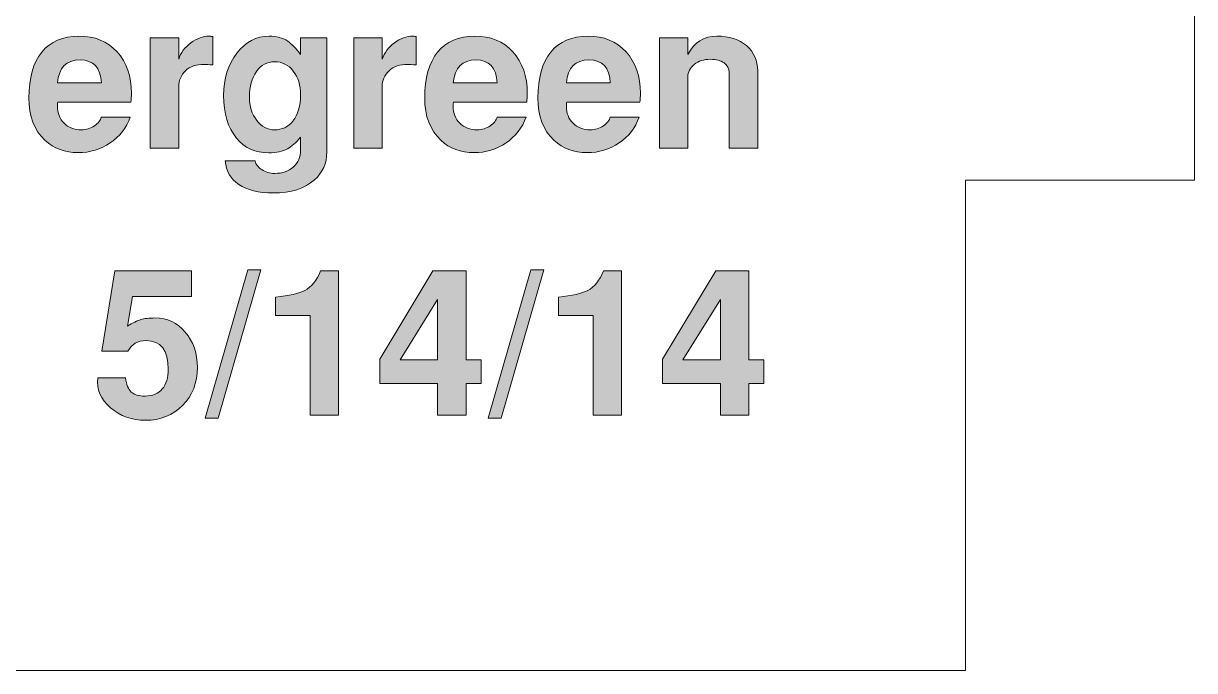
# Model space of a CAD drawing. Header units: inches. Extents: x 0.66 to 6.95, y -3.12 to -1.06.
# Drawn here: x 5.993 to 6.952, y -3.124 to -2.593 of the extents above; entities that cross this region are included whole.
import ezdxf

# ---------------------------------------------------------------- set-up
doc = ezdxf.new("R2010")
doc.units = ezdxf.units.IN
doc.header["$MEASUREMENT"] = 0
doc.layers.add('Layer 1', color=7, linetype='Continuous')

# ---------------------------------------------------------------- blocks, each defined once
blk = doc.blocks.new('block 6')
at = {"layer": 'Layer 1', "color": 7, "lineweight": 5, "true_color": 0xffffff}
for points in [[(6.76495, -3.12363), (6.71105, -3.12363), (4.03054, -3.12363), (3.95247, -3.12363), (3.95247, -3.1083), (3.95247, -1.06372), (4.0137, -1.06372), (6.95247, -1.06372)], [(6.95247, -2.72173), (6.95247, -2.40272)], [(6.76497, -2.7192), (6.76497, -2.7192)], [(6.76497, -2.72173), (6.76497, -3.12373)], [(6.95247, -2.72173), (6.76497, -2.72173)], [(6.95247, -2.7192), (6.95247, -2.7192)]]:
    blk.add_lwpolyline(points, dxfattribs=at)
blk = doc.blocks.new('block 15')
at = {"layer": 'Layer 1', "true_color": 0xed1f24}
h = blk.add_hatch(color=240, dxfattribs=at)
h.dxf.hatch_style = 2
edge = h.paths.add_edge_path()
edge.add_spline(control_points=[(6.08182, -2.65065), (6.08182, -2.65332), (6.08165, -2.65571), (6.08132, -2.65782), (6.08132, -2.65782), (6.02148, -2.65782), (6.02148, -2.65782), (6.02126, -2.65849), (6.02115, -2.65954), (6.02115, -2.66098), (6.02115, -2.66688), (6.02297, -2.67162), (6.0266, -2.67523), (6.03023, -2.67885), (6.03497, -2.68065), (6.04081, -2.68065), (6.04466, -2.68065), (6.04823, -2.67955), (6.05153, -2.67732), (6.05451, -2.67521), (6.05638, -2.67282), (6.05715, -2.67015), (6.05715, -2.67015), (6.08082, -2.67015), (6.08082, -2.67015), (6.0777, -2.67893), (6.07223, -2.68599), (6.0644, -2.69132), (6.05657, -2.69665), (6.04782, -2.69932), (6.03815, -2.69932), (6.02737, -2.69932), (6.01832, -2.69593), (6.01099, -2.68915), (6.0022, -2.68104), (5.99782, -2.66943), (5.99782, -2.65432), (5.99782, -2.6381), (6.00134, -2.62562), (6.0084, -2.6169), (6.01546, -2.60818), (6.02559, -2.60382), (6.03882, -2.60382), (6.0517, -2.60382), (6.06209, -2.60813), (6.06999, -2.61673), (6.07787, -2.62535), (6.08182, -2.63665), (6.08182, -2.65065)], knot_values=[0, 0, 0, 0, 1, 1, 1, 2, 2, 2, 3, 3, 3, 4, 4, 4, 5, 5, 5, 6, 6, 6, 7, 7, 7, 8, 8, 8, 9, 9, 9, 10, 10, 10, 11, 11, 11, 12, 12, 12, 13, 13, 13, 14, 14, 14, 15, 15, 15, 16, 16, 16, 16], degree=3, periodic=1)
edge = h.paths.add_edge_path()
edge.add_spline(control_points=[(6.05715, -2.64215), (6.05648, -2.6296), (6.05065, -2.62332), (6.03966, -2.62332), (6.02855, -2.62332), (6.02239, -2.6296), (6.02115, -2.64215), (6.02115, -2.64215), (6.05715, -2.64215), (6.05715, -2.64215)], knot_values=[0, 0, 0, 0, 1, 1, 1, 2, 2, 2, 3, 3, 3, 3], degree=3, periodic=1)
h = blk.add_hatch(color=240, dxfattribs=at)
h.dxf.hatch_style = 2
edge = h.paths.add_edge_path()
edge.add_spline(control_points=[(6.14832, -2.62748), (6.1452, -2.62715), (6.14292, -2.62699), (6.14149, -2.62699), (6.13493, -2.62699), (6.12979, -2.62874), (6.12606, -2.63224), (6.12234, -2.63574), (6.12048, -2.64015), (6.12048, -2.64549), (6.12048, -2.64549), (6.12048, -2.69565), (6.12048, -2.69565), (6.12048, -2.69565), (6.09715, -2.69565), (6.09715, -2.69565), (6.09715, -2.69565), (6.09715, -2.60532), (6.09715, -2.60532), (6.09715, -2.60532), (6.12048, -2.60532), (6.12048, -2.60532), (6.12048, -2.60532), (6.12048, -2.62282), (6.12048, -2.62282), (6.12215, -2.61749), (6.12548, -2.61298), (6.13048, -2.60932), (6.13548, -2.60565), (6.14048, -2.60382), (6.14548, -2.60382), (6.14604, -2.60382), (6.14699, -2.60393), (6.14832, -2.60415), (6.14832, -2.60415), (6.14832, -2.62748), (6.14832, -2.62748)], knot_values=[0, 0, 0, 0, 1, 1, 1, 2, 2, 2, 3, 3, 3, 4, 4, 4, 5, 5, 5, 6, 6, 6, 7, 7, 7, 8, 8, 8, 9, 9, 9, 10, 10, 10, 11, 11, 11, 12, 12, 12, 12], degree=3, periodic=1)
h = blk.add_hatch(color=240, dxfattribs=at)
h.dxf.hatch_style = 2
edge = h.paths.add_edge_path()
edge.add_spline(control_points=[(6.24181, -2.69899), (6.24181, -2.70799), (6.23842, -2.71554), (6.23165, -2.72165), (6.22376, -2.72876), (6.21248, -2.73232), (6.19781, -2.73232), (6.18593, -2.73232), (6.17657, -2.73001), (6.16973, -2.7254), (6.1629, -2.72079), (6.15921, -2.71438), (6.15865, -2.70615), (6.15865, -2.70615), (6.18311, -2.70615), (6.18311, -2.70615), (6.18368, -2.70882), (6.18546, -2.71117), (6.18848, -2.71324), (6.19149, -2.71529), (6.19507, -2.71632), (6.1992, -2.71632), (6.20546, -2.71632), (6.21054, -2.71457), (6.21445, -2.71107), (6.21836, -2.70757), (6.22032, -2.70293), (6.22032, -2.69715), (6.22032, -2.69115), (6.22026, -2.68765), (6.22015, -2.68665), (6.21646, -2.69121), (6.21294, -2.69438), (6.20959, -2.69615), (6.20557, -2.69837), (6.20049, -2.69948), (6.19434, -2.69948), (6.18317, -2.69948), (6.17429, -2.69543), (6.1677, -2.68732), (6.16077, -2.67887), (6.15731, -2.66726), (6.15731, -2.65249), (6.15731, -2.63871), (6.16089, -2.62715), (6.16804, -2.61782), (6.17519, -2.60849), (6.18401, -2.60382), (6.19451, -2.60382), (6.20043, -2.60382), (6.20552, -2.60521), (6.20976, -2.60798), (6.21288, -2.61009), (6.2164, -2.61371), (6.22032, -2.61882), (6.22032, -2.61882), (6.22032, -2.60532), (6.22032, -2.60532), (6.22032, -2.60532), (6.24181, -2.60532), (6.24181, -2.60532), (6.24181, -2.60532), (6.24181, -2.69899), (6.24181, -2.69899)], knot_values=[0, 0, 0, 0, 1, 1, 1, 2, 2, 2, 3, 3, 3, 4, 4, 4, 5, 5, 5, 6, 6, 6, 7, 7, 7, 8, 8, 8, 9, 9, 9, 10, 10, 10, 11, 11, 11, 12, 12, 12, 13, 13, 13, 14, 14, 14, 15, 15, 15, 16, 16, 16, 17, 17, 17, 18, 18, 18, 19, 19, 19, 20, 20, 20, 21, 21, 21, 21], degree=3, periodic=1)
edge = h.paths.add_edge_path()
edge.add_spline(control_points=[(6.22032, -2.65182), (6.22032, -2.64404), (6.21832, -2.63759), (6.21431, -2.63249), (6.21031, -2.62737), (6.20526, -2.62482), (6.19915, -2.62482), (6.19293, -2.62482), (6.18793, -2.62752), (6.18415, -2.6329), (6.18037, -2.63829), (6.17848, -2.64521), (6.17848, -2.65365), (6.17848, -2.66132), (6.18045, -2.66774), (6.1844, -2.6729), (6.18834, -2.67807), (6.19315, -2.68065), (6.19882, -2.68065), (6.20504, -2.68065), (6.21009, -2.67826), (6.21398, -2.67348), (6.2182, -2.66826), (6.22032, -2.66104), (6.22032, -2.65182)], knot_values=[0, 0, 0, 0, 1, 1, 1, 2, 2, 2, 3, 3, 3, 4, 4, 4, 5, 5, 5, 6, 6, 6, 7, 7, 7, 8, 8, 8, 8], degree=3, periodic=1)
h = blk.add_hatch(color=240, dxfattribs=at)
h.dxf.hatch_style = 2
edge = h.paths.add_edge_path()
edge.add_spline(control_points=[(6.31498, -2.62748), (6.31187, -2.62715), (6.30959, -2.62699), (6.30815, -2.62699), (6.3016, -2.62699), (6.29645, -2.62874), (6.29273, -2.63224), (6.28901, -2.63574), (6.28715, -2.64015), (6.28715, -2.64549), (6.28715, -2.64549), (6.28715, -2.69565), (6.28715, -2.69565), (6.28715, -2.69565), (6.26381, -2.69565), (6.26381, -2.69565), (6.26381, -2.69565), (6.26381, -2.60532), (6.26381, -2.60532), (6.26381, -2.60532), (6.28715, -2.60532), (6.28715, -2.60532), (6.28715, -2.60532), (6.28715, -2.62282), (6.28715, -2.62282), (6.28882, -2.61749), (6.29215, -2.61298), (6.29715, -2.60932), (6.30215, -2.60565), (6.30715, -2.60382), (6.31215, -2.60382), (6.3127, -2.60382), (6.31365, -2.60393), (6.31498, -2.60415), (6.31498, -2.60415), (6.31498, -2.62748), (6.31498, -2.62748)], knot_values=[0, 0, 0, 0, 1, 1, 1, 2, 2, 2, 3, 3, 3, 4, 4, 4, 5, 5, 5, 6, 6, 6, 7, 7, 7, 8, 8, 8, 9, 9, 9, 10, 10, 10, 11, 11, 11, 12, 12, 12, 12], degree=3, periodic=1)
h = blk.add_hatch(color=240, dxfattribs=at)
h.dxf.hatch_style = 2
edge = h.paths.add_edge_path()
edge.add_spline(control_points=[(6.40599, -2.65065), (6.40599, -2.65332), (6.40582, -2.65571), (6.40548, -2.65782), (6.40548, -2.65782), (6.34565, -2.65782), (6.34565, -2.65782), (6.34543, -2.65849), (6.34532, -2.65954), (6.34532, -2.66098), (6.34532, -2.66688), (6.34713, -2.67162), (6.35076, -2.67523), (6.3544, -2.67885), (6.35913, -2.68065), (6.36497, -2.68065), (6.36882, -2.68065), (6.3724, -2.67955), (6.3757, -2.67732), (6.37868, -2.67521), (6.38055, -2.67282), (6.38131, -2.67015), (6.38131, -2.67015), (6.40498, -2.67015), (6.40498, -2.67015), (6.40187, -2.67893), (6.3964, -2.68599), (6.38856, -2.69132), (6.38073, -2.69665), (6.37198, -2.69932), (6.36232, -2.69932), (6.35154, -2.69932), (6.34248, -2.69593), (6.33515, -2.68915), (6.32637, -2.68104), (6.32198, -2.66943), (6.32198, -2.65432), (6.32198, -2.6381), (6.32551, -2.62562), (6.33257, -2.6169), (6.33962, -2.60818), (6.34976, -2.60382), (6.36298, -2.60382), (6.37587, -2.60382), (6.38626, -2.60813), (6.39415, -2.61673), (6.40204, -2.62535), (6.40599, -2.63665), (6.40599, -2.65065)], knot_values=[0, 0, 0, 0, 1, 1, 1, 2, 2, 2, 3, 3, 3, 4, 4, 4, 5, 5, 5, 6, 6, 6, 7, 7, 7, 8, 8, 8, 9, 9, 9, 10, 10, 10, 11, 11, 11, 12, 12, 12, 13, 13, 13, 14, 14, 14, 15, 15, 15, 16, 16, 16, 16], degree=3, periodic=1)
edge = h.paths.add_edge_path()
edge.add_spline(control_points=[(6.38131, -2.64215), (6.38064, -2.6296), (6.37481, -2.62332), (6.36382, -2.62332), (6.35272, -2.62332), (6.34655, -2.6296), (6.34532, -2.64215), (6.34532, -2.64215), (6.38131, -2.64215), (6.38131, -2.64215)], knot_values=[0, 0, 0, 0, 1, 1, 1, 2, 2, 2, 3, 3, 3, 3], degree=3, periodic=1)
h = blk.add_hatch(color=240, dxfattribs=at)
h.dxf.hatch_style = 2
edge = h.paths.add_edge_path()
edge.add_spline(control_points=[(6.49865, -2.65065), (6.49865, -2.65332), (6.49848, -2.65571), (6.49815, -2.65782), (6.49815, -2.65782), (6.43831, -2.65782), (6.43831, -2.65782), (6.43809, -2.65849), (6.43798, -2.65954), (6.43798, -2.66098), (6.43798, -2.66688), (6.4398, -2.67162), (6.44343, -2.67523), (6.44706, -2.67885), (6.4518, -2.68065), (6.45763, -2.68065), (6.46149, -2.68065), (6.46506, -2.67955), (6.46836, -2.67732), (6.47134, -2.67521), (6.47321, -2.67282), (6.47398, -2.67015), (6.47398, -2.67015), (6.49765, -2.67015), (6.49765, -2.67015), (6.49453, -2.67893), (6.48906, -2.68599), (6.48123, -2.69132), (6.4734, -2.69665), (6.46465, -2.69932), (6.45498, -2.69932), (6.4442, -2.69932), (6.43515, -2.69593), (6.42782, -2.68915), (6.41903, -2.68104), (6.41465, -2.66943), (6.41465, -2.65432), (6.41465, -2.6381), (6.41817, -2.62562), (6.42523, -2.6169), (6.43228, -2.60818), (6.44242, -2.60382), (6.45565, -2.60382), (6.46853, -2.60382), (6.47892, -2.60813), (6.48682, -2.61673), (6.4947, -2.62535), (6.49865, -2.63665), (6.49865, -2.65065)], knot_values=[0, 0, 0, 0, 1, 1, 1, 2, 2, 2, 3, 3, 3, 4, 4, 4, 5, 5, 5, 6, 6, 6, 7, 7, 7, 8, 8, 8, 9, 9, 9, 10, 10, 10, 11, 11, 11, 12, 12, 12, 13, 13, 13, 14, 14, 14, 15, 15, 15, 16, 16, 16, 16], degree=3, periodic=1)
edge = h.paths.add_edge_path()
edge.add_spline(control_points=[(6.47398, -2.64215), (6.47331, -2.6296), (6.46748, -2.62332), (6.45649, -2.62332), (6.44538, -2.62332), (6.43922, -2.6296), (6.43798, -2.64215), (6.43798, -2.64215), (6.47398, -2.64215), (6.47398, -2.64215)], knot_values=[0, 0, 0, 0, 1, 1, 1, 2, 2, 2, 3, 3, 3, 3], degree=3, periodic=1)
h = blk.add_hatch(color=240, dxfattribs=at)
h.dxf.hatch_style = 2
edge = h.paths.add_edge_path()
edge.add_spline(control_points=[(6.59465, -2.69565), (6.59465, -2.69565), (6.57131, -2.69565), (6.57131, -2.69565), (6.57131, -2.69565), (6.57131, -2.63365), (6.57131, -2.63365), (6.57131, -2.63032), (6.56992, -2.62768), (6.56715, -2.62573), (6.56436, -2.62379), (6.56059, -2.62282), (6.55581, -2.62282), (6.55059, -2.62282), (6.54623, -2.62421), (6.54273, -2.62699), (6.53923, -2.62976), (6.53748, -2.63327), (6.53748, -2.63749), (6.53748, -2.63749), (6.53748, -2.69565), (6.53748, -2.69565), (6.53748, -2.69565), (6.51415, -2.69565), (6.51415, -2.69565), (6.51415, -2.69565), (6.51415, -2.60532), (6.51415, -2.60532), (6.51415, -2.60532), (6.53748, -2.60532), (6.53748, -2.60532), (6.53748, -2.60532), (6.53748, -2.61882), (6.53748, -2.61882), (6.5427, -2.60882), (6.55059, -2.60382), (6.56114, -2.60382), (6.57126, -2.60382), (6.57937, -2.60643), (6.58548, -2.61165), (6.59159, -2.61688), (6.59465, -2.62377), (6.59465, -2.63232), (6.59465, -2.63232), (6.59465, -2.69565), (6.59465, -2.69565)], knot_values=[0, 0, 0, 0, 1, 1, 1, 2, 2, 2, 3, 3, 3, 4, 4, 4, 5, 5, 5, 6, 6, 6, 7, 7, 7, 8, 8, 8, 9, 9, 9, 10, 10, 10, 11, 11, 11, 12, 12, 12, 13, 13, 13, 14, 14, 14, 15, 15, 15, 15], degree=3, periodic=1)
at = {"layer": 'Layer 1', "lineweight": 0}
for points, knots in [([(6.08182, -2.65065), (6.08182, -2.65332), (6.08165, -2.65571), (6.08132, -2.65782), (6.08132, -2.65782), (6.02148, -2.65782), (6.02148, -2.65782), (6.02126, -2.65849), (6.02115, -2.65954), (6.02115, -2.66098), (6.02115, -2.66688), (6.02297, -2.67162), (6.0266, -2.67523), (6.03023, -2.67885), (6.03497, -2.68065), (6.04081, -2.68065), (6.04466, -2.68065), (6.04823, -2.67955), (6.05153, -2.67732), (6.05451, -2.67521), (6.05638, -2.67282), (6.05715, -2.67015), (6.05715, -2.67015), (6.08082, -2.67015), (6.08082, -2.67015), (6.0777, -2.67893), (6.07223, -2.68599), (6.0644, -2.69132), (6.05657, -2.69665), (6.04782, -2.69932), (6.03815, -2.69932), (6.02737, -2.69932), (6.01832, -2.69593), (6.01099, -2.68915), (6.0022, -2.68104), (5.99782, -2.66943), (5.99782, -2.65432), (5.99782, -2.6381), (6.00134, -2.62562), (6.0084, -2.6169), (6.01546, -2.60818), (6.02559, -2.60382), (6.03882, -2.60382), (6.0517, -2.60382), (6.06209, -2.60813), (6.06999, -2.61673), (6.07787, -2.62535), (6.08182, -2.63665), (6.08182, -2.65065)], [0, 0, 0, 0, 1, 1, 1, 2, 2, 2, 3, 3, 3, 4, 4, 4, 5, 5, 5, 6, 6, 6, 7, 7, 7, 8, 8, 8, 9, 9, 9, 10, 10, 10, 11, 11, 11, 12, 12, 12, 13, 13, 13, 14, 14, 14, 15, 15, 15, 16, 16, 16, 16]), ([(6.14832, -2.62748), (6.1452, -2.62715), (6.14292, -2.62699), (6.14149, -2.62699), (6.13493, -2.62699), (6.12979, -2.62874), (6.12606, -2.63224), (6.12234, -2.63574), (6.12048, -2.64015), (6.12048, -2.64549), (6.12048, -2.64549), (6.12048, -2.69565), (6.12048, -2.69565), (6.12048, -2.69565), (6.09715, -2.69565), (6.09715, -2.69565), (6.09715, -2.69565), (6.09715, -2.60532), (6.09715, -2.60532), (6.09715, -2.60532), (6.12048, -2.60532), (6.12048, -2.60532), (6.12048, -2.60532), (6.12048, -2.62282), (6.12048, -2.62282), (6.12215, -2.61749), (6.12548, -2.61298), (6.13048, -2.60932), (6.13548, -2.60565), (6.14048, -2.60382), (6.14548, -2.60382), (6.14604, -2.60382), (6.14699, -2.60393), (6.14832, -2.60415), (6.14832, -2.60415), (6.14832, -2.62748), (6.14832, -2.62748)], [0, 0, 0, 0, 1, 1, 1, 2, 2, 2, 3, 3, 3, 4, 4, 4, 5, 5, 5, 6, 6, 6, 7, 7, 7, 8, 8, 8, 9, 9, 9, 10, 10, 10, 11, 11, 11, 12, 12, 12, 12]), ([(6.24181, -2.69899), (6.24181, -2.70799), (6.23842, -2.71554), (6.23165, -2.72165), (6.22376, -2.72876), (6.21248, -2.73232), (6.19781, -2.73232), (6.18593, -2.73232), (6.17657, -2.73001), (6.16973, -2.7254), (6.1629, -2.72079), (6.15921, -2.71438), (6.15865, -2.70615), (6.15865, -2.70615), (6.18311, -2.70615), (6.18311, -2.70615), (6.18368, -2.70882), (6.18546, -2.71117), (6.18848, -2.71324), (6.19149, -2.71529), (6.19507, -2.71632), (6.1992, -2.71632), (6.20546, -2.71632), (6.21054, -2.71457), (6.21445, -2.71107), (6.21836, -2.70757), (6.22032, -2.70293), (6.22032, -2.69715), (6.22032, -2.69115), (6.22026, -2.68765), (6.22015, -2.68665), (6.21646, -2.69121), (6.21294, -2.69438), (6.20959, -2.69615), (6.20557, -2.69837), (6.20049, -2.69948), (6.19434, -2.69948), (6.18317, -2.69948), (6.17429, -2.69543), (6.1677, -2.68732), (6.16077, -2.67887), (6.15731, -2.66726), (6.15731, -2.65249), (6.15731, -2.63871), (6.16089, -2.62715), (6.16804, -2.61782), (6.17519, -2.60849), (6.18401, -2.60382), (6.19451, -2.60382), (6.20043, -2.60382), (6.20552, -2.60521), (6.20976, -2.60798), (6.21288, -2.61009), (6.2164, -2.61371), (6.22032, -2.61882), (6.22032, -2.61882), (6.22032, -2.60532), (6.22032, -2.60532), (6.22032, -2.60532), (6.24181, -2.60532), (6.24181, -2.60532), (6.24181, -2.60532), (6.24181, -2.69899), (6.24181, -2.69899)], [0, 0, 0, 0, 1, 1, 1, 2, 2, 2, 3, 3, 3, 4, 4, 4, 5, 5, 5, 6, 6, 6, 7, 7, 7, 8, 8, 8, 9, 9, 9, 10, 10, 10, 11, 11, 11, 12, 12, 12, 13, 13, 13, 14, 14, 14, 15, 15, 15, 16, 16, 16, 17, 17, 17, 18, 18, 18, 19, 19, 19, 20, 20, 20, 21, 21, 21, 21]), ([(6.31498, -2.62748), (6.31187, -2.62715), (6.30959, -2.62699), (6.30815, -2.62699), (6.3016, -2.62699), (6.29645, -2.62874), (6.29273, -2.63224), (6.28901, -2.63574), (6.28715, -2.64015), (6.28715, -2.64549), (6.28715, -2.64549), (6.28715, -2.69565), (6.28715, -2.69565), (6.28715, -2.69565), (6.26381, -2.69565), (6.26381, -2.69565), (6.26381, -2.69565), (6.26381, -2.60532), (6.26381, -2.60532), (6.26381, -2.60532), (6.28715, -2.60532), (6.28715, -2.60532), (6.28715, -2.60532), (6.28715, -2.62282), (6.28715, -2.62282), (6.28882, -2.61749), (6.29215, -2.61298), (6.29715, -2.60932), (6.30215, -2.60565), (6.30715, -2.60382), (6.31215, -2.60382), (6.3127, -2.60382), (6.31365, -2.60393), (6.31498, -2.60415), (6.31498, -2.60415), (6.31498, -2.62748), (6.31498, -2.62748)], [0, 0, 0, 0, 1, 1, 1, 2, 2, 2, 3, 3, 3, 4, 4, 4, 5, 5, 5, 6, 6, 6, 7, 7, 7, 8, 8, 8, 9, 9, 9, 10, 10, 10, 11, 11, 11, 12, 12, 12, 12]), ([(6.40599, -2.65065), (6.40599, -2.65332), (6.40582, -2.65571), (6.40548, -2.65782), (6.40548, -2.65782), (6.34565, -2.65782), (6.34565, -2.65782), (6.34543, -2.65849), (6.34532, -2.65954), (6.34532, -2.66098), (6.34532, -2.66688), (6.34713, -2.67162), (6.35076, -2.67523), (6.3544, -2.67885), (6.35913, -2.68065), (6.36497, -2.68065), (6.36882, -2.68065), (6.3724, -2.67955), (6.3757, -2.67732), (6.37868, -2.67521), (6.38055, -2.67282), (6.38131, -2.67015), (6.38131, -2.67015), (6.40498, -2.67015), (6.40498, -2.67015), (6.40187, -2.67893), (6.3964, -2.68599), (6.38856, -2.69132), (6.38073, -2.69665), (6.37198, -2.69932), (6.36232, -2.69932), (6.35154, -2.69932), (6.34248, -2.69593), (6.33515, -2.68915), (6.32637, -2.68104), (6.32198, -2.66943), (6.32198, -2.65432), (6.32198, -2.6381), (6.32551, -2.62562), (6.33257, -2.6169), (6.33962, -2.60818), (6.34976, -2.60382), (6.36298, -2.60382), (6.37587, -2.60382), (6.38626, -2.60813), (6.39415, -2.61673), (6.40204, -2.62535), (6.40599, -2.63665), (6.40599, -2.65065)], [0, 0, 0, 0, 1, 1, 1, 2, 2, 2, 3, 3, 3, 4, 4, 4, 5, 5, 5, 6, 6, 6, 7, 7, 7, 8, 8, 8, 9, 9, 9, 10, 10, 10, 11, 11, 11, 12, 12, 12, 13, 13, 13, 14, 14, 14, 15, 15, 15, 16, 16, 16, 16]), ([(6.49865, -2.65065), (6.49865, -2.65332), (6.49848, -2.65571), (6.49815, -2.65782), (6.49815, -2.65782), (6.43831, -2.65782), (6.43831, -2.65782), (6.43809, -2.65849), (6.43798, -2.65954), (6.43798, -2.66098), (6.43798, -2.66688), (6.4398, -2.67162), (6.44343, -2.67523), (6.44706, -2.67885), (6.4518, -2.68065), (6.45763, -2.68065), (6.46149, -2.68065), (6.46506, -2.67955), (6.46836, -2.67732), (6.47134, -2.67521), (6.47321, -2.67282), (6.47398, -2.67015), (6.47398, -2.67015), (6.49765, -2.67015), (6.49765, -2.67015), (6.49453, -2.67893), (6.48906, -2.68599), (6.48123, -2.69132), (6.4734, -2.69665), (6.46465, -2.69932), (6.45498, -2.69932), (6.4442, -2.69932), (6.43515, -2.69593), (6.42782, -2.68915), (6.41903, -2.68104), (6.41465, -2.66943), (6.41465, -2.65432), (6.41465, -2.6381), (6.41817, -2.62562), (6.42523, -2.6169), (6.43228, -2.60818), (6.44242, -2.60382), (6.45565, -2.60382), (6.46853, -2.60382), (6.47892, -2.60813), (6.48682, -2.61673), (6.4947, -2.62535), (6.49865, -2.63665), (6.49865, -2.65065)], [0, 0, 0, 0, 1, 1, 1, 2, 2, 2, 3, 3, 3, 4, 4, 4, 5, 5, 5, 6, 6, 6, 7, 7, 7, 8, 8, 8, 9, 9, 9, 10, 10, 10, 11, 11, 11, 12, 12, 12, 13, 13, 13, 14, 14, 14, 15, 15, 15, 16, 16, 16, 16]), ([(6.59465, -2.69565), (6.59465, -2.69565), (6.57131, -2.69565), (6.57131, -2.69565), (6.57131, -2.69565), (6.57131, -2.63365), (6.57131, -2.63365), (6.57131, -2.63032), (6.56992, -2.62768), (6.56715, -2.62573), (6.56436, -2.62379), (6.56059, -2.62282), (6.55581, -2.62282), (6.55059, -2.62282), (6.54623, -2.62421), (6.54273, -2.62699), (6.53923, -2.62976), (6.53748, -2.63327), (6.53748, -2.63749), (6.53748, -2.63749), (6.53748, -2.69565), (6.53748, -2.69565), (6.53748, -2.69565), (6.51415, -2.69565), (6.51415, -2.69565), (6.51415, -2.69565), (6.51415, -2.60532), (6.51415, -2.60532), (6.51415, -2.60532), (6.53748, -2.60532), (6.53748, -2.60532), (6.53748, -2.60532), (6.53748, -2.61882), (6.53748, -2.61882), (6.5427, -2.60882), (6.55059, -2.60382), (6.56114, -2.60382), (6.57126, -2.60382), (6.57937, -2.60643), (6.58548, -2.61165), (6.59159, -2.61688), (6.59465, -2.62377), (6.59465, -2.63232), (6.59465, -2.63232), (6.59465, -2.69565), (6.59465, -2.69565)], [0, 0, 0, 0, 1, 1, 1, 2, 2, 2, 3, 3, 3, 4, 4, 4, 5, 5, 5, 6, 6, 6, 7, 7, 7, 8, 8, 8, 9, 9, 9, 10, 10, 10, 11, 11, 11, 12, 12, 12, 13, 13, 13, 14, 14, 14, 15, 15, 15, 15]), ([(6.05715, -2.64215), (6.05648, -2.6296), (6.05065, -2.62332), (6.03966, -2.62332), (6.02855, -2.62332), (6.02239, -2.6296), (6.02115, -2.64215), (6.02115, -2.64215), (6.05715, -2.64215), (6.05715, -2.64215)], [0, 0, 0, 0, 1, 1, 1, 2, 2, 2, 3, 3, 3, 3]), ([(6.22032, -2.65182), (6.22032, -2.64404), (6.21832, -2.63759), (6.21431, -2.63249), (6.21031, -2.62737), (6.20526, -2.62482), (6.19915, -2.62482), (6.19293, -2.62482), (6.18793, -2.62752), (6.18415, -2.6329), (6.18037, -2.63829), (6.17848, -2.64521), (6.17848, -2.65365), (6.17848, -2.66132), (6.18045, -2.66774), (6.1844, -2.6729), (6.18834, -2.67807), (6.19315, -2.68065), (6.19882, -2.68065), (6.20504, -2.68065), (6.21009, -2.67826), (6.21398, -2.67348), (6.2182, -2.66826), (6.22032, -2.66104), (6.22032, -2.65182)], [0, 0, 0, 0, 1, 1, 1, 2, 2, 2, 3, 3, 3, 4, 4, 4, 5, 5, 5, 6, 6, 6, 7, 7, 7, 8, 8, 8, 8]), ([(6.38131, -2.64215), (6.38064, -2.6296), (6.37481, -2.62332), (6.36382, -2.62332), (6.35272, -2.62332), (6.34655, -2.6296), (6.34532, -2.64215), (6.34532, -2.64215), (6.38131, -2.64215), (6.38131, -2.64215)], [0, 0, 0, 0, 1, 1, 1, 2, 2, 2, 3, 3, 3, 3]), ([(6.47398, -2.64215), (6.47331, -2.6296), (6.46748, -2.62332), (6.45649, -2.62332), (6.44538, -2.62332), (6.43922, -2.6296), (6.43798, -2.64215), (6.43798, -2.64215), (6.47398, -2.64215), (6.47398, -2.64215)], [0, 0, 0, 0, 1, 1, 1, 2, 2, 2, 3, 3, 3, 3])]:
    blk.add_open_spline(points, degree=3, knots=knots, dxfattribs=at)
blk = doc.blocks.new('block 17')
at = {"layer": 'Layer 1', "true_color": 0xed1f24}
h = blk.add_hatch(color=240, dxfattribs=at)
h.dxf.hatch_style = 2
edge = h.paths.add_edge_path()
edge.add_spline(control_points=[(6.13581, -2.87545), (6.13581, -2.8879), (6.13178, -2.89821), (6.12373, -2.90637), (6.11567, -2.91454), (6.10553, -2.91862), (6.09331, -2.91862), (6.0822, -2.91862), (6.07265, -2.91517), (6.06464, -2.90829), (6.05664, -2.9014), (6.05314, -2.89329), (6.05414, -2.88396), (6.05414, -2.88396), (6.07688, -2.88396), (6.07688, -2.88396), (6.07765, -2.8894), (6.07924, -2.89324), (6.08164, -2.89545), (6.08403, -2.89768), (6.08785, -2.89879), (6.09309, -2.89879), (6.0991, -2.89879), (6.10376, -2.89684), (6.10704, -2.89296), (6.11033, -2.88907), (6.11198, -2.88368), (6.11198, -2.87679), (6.11198, -2.86112), (6.1059, -2.85329), (6.09376, -2.85329), (6.08695, -2.85329), (6.082, -2.85624), (6.07888, -2.86212), (6.07888, -2.86212), (6.05747, -2.86212), (6.05747, -2.86212), (6.05747, -2.86212), (6.06814, -2.79629), (6.06814, -2.79629), (6.06814, -2.79629), (6.13097, -2.79629), (6.13097, -2.79629), (6.13097, -2.79629), (6.13097, -2.81713), (6.13097, -2.81713), (6.13097, -2.81713), (6.08266, -2.81713), (6.08266, -2.81713), (6.08266, -2.81713), (6.07855, -2.84147), (6.07855, -2.84147), (6.08288, -2.8388), (6.08651, -2.83702), (6.08945, -2.83613), (6.09239, -2.83523), (6.09625, -2.83479), (6.10102, -2.83479), (6.11101, -2.83479), (6.1193, -2.83868), (6.12591, -2.84646), (6.13251, -2.85423), (6.13581, -2.8639), (6.13581, -2.87545)], knot_values=[0, 0, 0, 0, 1, 1, 1, 2, 2, 2, 3, 3, 3, 4, 4, 4, 5, 5, 5, 6, 6, 6, 7, 7, 7, 8, 8, 8, 9, 9, 9, 10, 10, 10, 11, 11, 11, 12, 12, 12, 13, 13, 13, 14, 14, 14, 15, 15, 15, 16, 16, 16, 17, 17, 17, 18, 18, 18, 19, 19, 19, 20, 20, 20, 21, 21, 21, 21], degree=3, periodic=1)
h = blk.add_hatch(color=240, dxfattribs=at)
h.dxf.hatch_style = 2
h.paths.add_polyline_path([(6.18781, -2.79529), (6.15281, -2.91679), (6.14223, -2.91679), (6.17723, -2.79529)])
h = blk.add_hatch(color=240, dxfattribs=at)
h.dxf.hatch_style = 2
edge = h.paths.add_edge_path()
edge.add_spline(control_points=[(6.25147, -2.91446), (6.25147, -2.91446), (6.22814, -2.91446), (6.22814, -2.91446), (6.22814, -2.91446), (6.22814, -2.83279), (6.22814, -2.83279), (6.22814, -2.83279), (6.19981, -2.83279), (6.19981, -2.83279), (6.19981, -2.83279), (6.19981, -2.81762), (6.19981, -2.81762), (6.21103, -2.81651), (6.21903, -2.81473), (6.22381, -2.81229), (6.22936, -2.80929), (6.23364, -2.80396), (6.23664, -2.79629), (6.23664, -2.79629), (6.25147, -2.79629), (6.25147, -2.79629), (6.25147, -2.79629), (6.25147, -2.91446), (6.25147, -2.91446)], knot_values=[0, 0, 0, 0, 1, 1, 1, 2, 2, 2, 3, 3, 3, 4, 4, 4, 5, 5, 5, 6, 6, 6, 7, 7, 7, 8, 8, 8, 8], degree=3, periodic=1)
h = blk.add_hatch(color=240, dxfattribs=at)
h.dxf.hatch_style = 2
h.paths.add_polyline_path([(6.36814, -2.88845), (6.35581, -2.88845), (6.35581, -2.91446), (6.33248, -2.91446), (6.33248, -2.88845), (6.28514, -2.88845), (6.28514, -2.86863), (6.32865, -2.79629), (6.35581, -2.79629), (6.35581, -2.86912), (6.36814, -2.86912)])
h.paths.add_polyline_path([(6.33248, -2.86912), (6.33248, -2.81966), (6.30176, -2.86912)])
h = blk.add_hatch(color=240, dxfattribs=at)
h.dxf.hatch_style = 2
h.paths.add_polyline_path([(6.41947, -2.79529), (6.38448, -2.91679), (6.3739, -2.91679), (6.4089, -2.79529)])
h = blk.add_hatch(color=240, dxfattribs=at)
h.dxf.hatch_style = 2
edge = h.paths.add_edge_path()
edge.add_spline(control_points=[(6.48314, -2.91446), (6.48314, -2.91446), (6.45981, -2.91446), (6.45981, -2.91446), (6.45981, -2.91446), (6.45981, -2.83279), (6.45981, -2.83279), (6.45981, -2.83279), (6.43148, -2.83279), (6.43148, -2.83279), (6.43148, -2.83279), (6.43148, -2.81762), (6.43148, -2.81762), (6.44269, -2.81651), (6.4507, -2.81473), (6.45548, -2.81229), (6.46103, -2.80929), (6.46531, -2.80396), (6.46831, -2.79629), (6.46831, -2.79629), (6.48314, -2.79629), (6.48314, -2.79629), (6.48314, -2.79629), (6.48314, -2.91446), (6.48314, -2.91446)], knot_values=[0, 0, 0, 0, 1, 1, 1, 2, 2, 2, 3, 3, 3, 4, 4, 4, 5, 5, 5, 6, 6, 6, 7, 7, 7, 8, 8, 8, 8], degree=3, periodic=1)
h = blk.add_hatch(color=240, dxfattribs=at)
h.dxf.hatch_style = 2
h.paths.add_polyline_path([(6.59981, -2.88845), (6.58748, -2.88845), (6.58748, -2.91446), (6.56414, -2.91446), (6.56414, -2.88845), (6.51681, -2.88845), (6.51681, -2.86863), (6.56031, -2.79629), (6.58748, -2.79629), (6.58748, -2.86912), (6.59981, -2.86912)])
h.paths.add_polyline_path([(6.56414, -2.86912), (6.56414, -2.81966), (6.53343, -2.86912)])
at = {"layer": 'Layer 1', "lineweight": 0}
for points in [[(6.18781, -2.79529), (6.15281, -2.91679), (6.14223, -2.91679), (6.17723, -2.79529), (6.18781, -2.79529)], [(6.36814, -2.88845), (6.35581, -2.88845), (6.35581, -2.91446), (6.33248, -2.91446), (6.33248, -2.88845), (6.28514, -2.88845), (6.28514, -2.86863), (6.32865, -2.79629), (6.35581, -2.79629), (6.35581, -2.86912), (6.36814, -2.86912), (6.36814, -2.88845)], [(6.41947, -2.79529), (6.38448, -2.91679), (6.3739, -2.91679), (6.4089, -2.79529), (6.41947, -2.79529)], [(6.59981, -2.88845), (6.58748, -2.88845), (6.58748, -2.91446), (6.56414, -2.91446), (6.56414, -2.88845), (6.51681, -2.88845), (6.51681, -2.86863), (6.56031, -2.79629), (6.58748, -2.79629), (6.58748, -2.86912), (6.59981, -2.86912), (6.59981, -2.88845)], [(6.33248, -2.86912), (6.33248, -2.81966), (6.30176, -2.86912), (6.33248, -2.86912)], [(6.56414, -2.86912), (6.56414, -2.81966), (6.53343, -2.86912), (6.56414, -2.86912)]]:
    blk.add_lwpolyline(points, dxfattribs=at)
for points, knots in [([(6.13581, -2.87545), (6.13581, -2.8879), (6.13178, -2.89821), (6.12373, -2.90637), (6.11567, -2.91454), (6.10553, -2.91862), (6.09331, -2.91862), (6.0822, -2.91862), (6.07265, -2.91517), (6.06464, -2.90829), (6.05664, -2.9014), (6.05314, -2.89329), (6.05414, -2.88396), (6.05414, -2.88396), (6.07688, -2.88396), (6.07688, -2.88396), (6.07765, -2.8894), (6.07924, -2.89324), (6.08164, -2.89545), (6.08403, -2.89768), (6.08785, -2.89879), (6.09309, -2.89879), (6.0991, -2.89879), (6.10376, -2.89684), (6.10704, -2.89296), (6.11033, -2.88907), (6.11198, -2.88368), (6.11198, -2.87679), (6.11198, -2.86112), (6.1059, -2.85329), (6.09376, -2.85329), (6.08695, -2.85329), (6.082, -2.85624), (6.07888, -2.86212), (6.07888, -2.86212), (6.05747, -2.86212), (6.05747, -2.86212), (6.05747, -2.86212), (6.06814, -2.79629), (6.06814, -2.79629), (6.06814, -2.79629), (6.13097, -2.79629), (6.13097, -2.79629), (6.13097, -2.79629), (6.13097, -2.81713), (6.13097, -2.81713), (6.13097, -2.81713), (6.08266, -2.81713), (6.08266, -2.81713), (6.08266, -2.81713), (6.07855, -2.84147), (6.07855, -2.84147), (6.08288, -2.8388), (6.08651, -2.83702), (6.08945, -2.83613), (6.09239, -2.83523), (6.09625, -2.83479), (6.10102, -2.83479), (6.11101, -2.83479), (6.1193, -2.83868), (6.12591, -2.84646), (6.13251, -2.85423), (6.13581, -2.8639), (6.13581, -2.87545)], [0, 0, 0, 0, 1, 1, 1, 2, 2, 2, 3, 3, 3, 4, 4, 4, 5, 5, 5, 6, 6, 6, 7, 7, 7, 8, 8, 8, 9, 9, 9, 10, 10, 10, 11, 11, 11, 12, 12, 12, 13, 13, 13, 14, 14, 14, 15, 15, 15, 16, 16, 16, 17, 17, 17, 18, 18, 18, 19, 19, 19, 20, 20, 20, 21, 21, 21, 21]), ([(6.25147, -2.91446), (6.25147, -2.91446), (6.22814, -2.91446), (6.22814, -2.91446), (6.22814, -2.91446), (6.22814, -2.83279), (6.22814, -2.83279), (6.22814, -2.83279), (6.19981, -2.83279), (6.19981, -2.83279), (6.19981, -2.83279), (6.19981, -2.81762), (6.19981, -2.81762), (6.21103, -2.81651), (6.21903, -2.81473), (6.22381, -2.81229), (6.22936, -2.80929), (6.23364, -2.80396), (6.23664, -2.79629), (6.23664, -2.79629), (6.25147, -2.79629), (6.25147, -2.79629), (6.25147, -2.79629), (6.25147, -2.91446), (6.25147, -2.91446)], [0, 0, 0, 0, 1, 1, 1, 2, 2, 2, 3, 3, 3, 4, 4, 4, 5, 5, 5, 6, 6, 6, 7, 7, 7, 8, 8, 8, 8]), ([(6.48314, -2.91446), (6.48314, -2.91446), (6.45981, -2.91446), (6.45981, -2.91446), (6.45981, -2.91446), (6.45981, -2.83279), (6.45981, -2.83279), (6.45981, -2.83279), (6.43148, -2.83279), (6.43148, -2.83279), (6.43148, -2.83279), (6.43148, -2.81762), (6.43148, -2.81762), (6.44269, -2.81651), (6.4507, -2.81473), (6.45548, -2.81229), (6.46103, -2.80929), (6.46531, -2.80396), (6.46831, -2.79629), (6.46831, -2.79629), (6.48314, -2.79629), (6.48314, -2.79629), (6.48314, -2.79629), (6.48314, -2.91446), (6.48314, -2.91446)], [0, 0, 0, 0, 1, 1, 1, 2, 2, 2, 3, 3, 3, 4, 4, 4, 5, 5, 5, 6, 6, 6, 7, 7, 7, 8, 8, 8, 8])]:
    blk.add_open_spline(points, degree=3, knots=knots, dxfattribs=at)
blk = doc.blocks.new('block 7')
at = {"layer": 'Layer 1'}
for name in ['block 15', 'block 17']:
    blk.add_blockref(name, (0, 0), dxfattribs=at)
blk = doc.blocks.new('block 5')
at = {"layer": 'Layer 1'}
for name in ['block 6', 'block 7']:
    blk.add_blockref(name, (0, 0), dxfattribs=at)

msp = doc.modelspace()

# ---------------------------------------------------------------- block references
at = {"layer": 'Layer 1'}
msp.add_blockref('block 5', (0, 0), dxfattribs=at)

doc.saveas('drawing.dxf')
